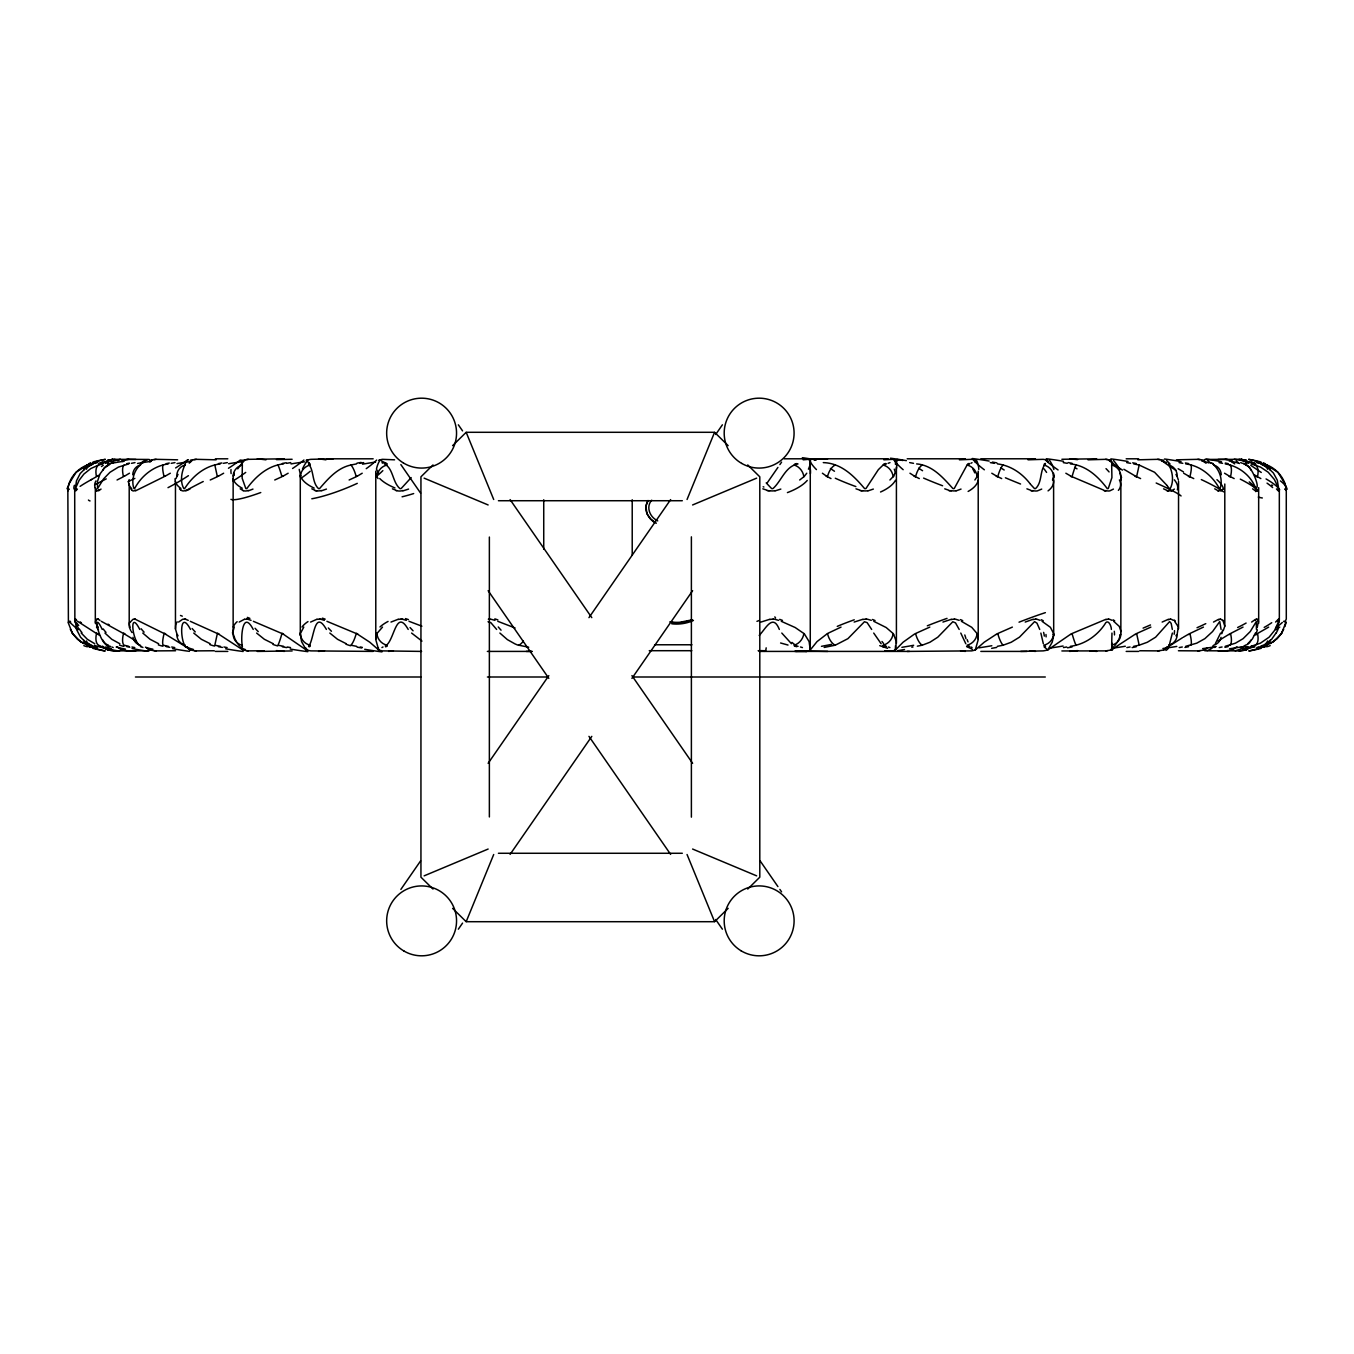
<?xml version="1.0" encoding="UTF-8"?>
<svg xmlns="http://www.w3.org/2000/svg" width="1354" height="1354" viewBox="0 0 1354 1354"><rect width="100%" height="100%" fill="white"/><g stroke="black" fill="none" stroke-linecap="round" stroke-linejoin="round"><path stroke-width="1.5" d="M95.322 623.28L95.339 487.643M129.205 626.191L129.205 484.004M176.799 633.52L175.461 628.933L175.461 481.347M300.402 473.223L300.334 476.033M421.602 651.409L382.403 650.885A124.636 65.127 90 0 1 378.714 649.971L375.786 639.663L375.786 471.124M691.386 817.156L691.386 536.844M1020.747 651.409L1043.172 650.885A124.636 80.952 90 0 0 1047.759 649.971L1052.21 642.202L1053.7 635.601L1053.598 473.223M1112.446 646.332L1111.668 645.198A12.474 11.966 17.5 0 0 1120.858 633.52L1120.858 476.693A12.457 11.966 -17.5 0 0 1111.668 465.031L1112.446 463.914M1223.356 630.456L1224.795 626.191L1224.795 484.004M1279.327 489.082L1279.344 620.352L1279.124 619.286M1053.717 635.364L1053.666 634.197M1257.223 627.528L1258.425 621.317M175.461 628.933L175.597 627.105A51.638 19.396 3.8 0 1 177.188 621.841M74.707 488.828L74.859 622.061M375.786 639.19L376.649 634.197M1177.32 633.283L1178.335 626.851L1174.595 621.317M253.232 629.424C242.688 609.266 240.64 637.125 242.231 645.367A12.474 11.966 -17.5 0 1 233.142 633.52L233.142 476.693A12.457 11.966 17.5 0 1 242.332 465.031L241.655 464.05M1133.721 463.914L1139.171 465.031L1136.615 476.693L1140.61 478.588M1121.044 478.588L1120.909 479.993M1224.795 626.191L1223.237 621.317M232.973 631.675L234.242 627.105M1172.378 633.063L1169.636 643.725M1221.071 629.424L1219.734 621.554L1212.575 631.539L1204.857 638.665L1196.75 643.167L1185.664 646.332M74.656 620.352L74.876 619.286A12.271 1.946 70.6 0 1 75.604 619.997M1279.344 489.809L1279.208 490.74M300.334 634.197L301.57 641.627L306.241 649.971A124.636 80.952 90 0 0 310.828 650.885L373.162 651.409M1053.666 476.033L1053.717 474.882M242.332 465.031L242.163 478.233L245.802 488.523A2.014 1.405 -77.1 0 0 246.902 488.472C255.788 476.371 267.99 465.522 283.545 463.914M1111.668 645.198L1111.972 633.063M185.38 463.914C181.876 470.955 179.54 480.958 183.805 488.523A2.014 1.168 -78.7 0 0 184.719 488.472C192.708 475.965 205.131 465.691 220.279 463.914M1111.786 644.115L1111.905 643.099M978.045 473.223L977.351 476.033M67.903 488.523L68.242 486.645M185.244 465.031L185.261 464.947A12.457 11.661 41.2 0 0 176.782 475.762M1279.293 621.317L1277.584 625.209M1286.046 622.028L1281.51 633.537L1273.505 641.644M67.971 488.134C69.748 476.32 79.395 466.639 90.887 463.914M1285.978 622.434L1285.437 624.854M95.406 622.061L96.811 619.286M1256.427 629.424L1256.309 621.554L1250.267 631.539L1243.107 638.665L1235.474 643.167L1225.184 646.332M1220.597 633.063L1215.317 643.725M233.277 476.033L234.107 473.223M1120.723 634.197L1119.03 638.953M68.326 486.323L68.936 484.072M67.717 491.147L68.563 489.082M1285.284 625.413L1284.929 626.547M1277.499 629.424L1278.65 621.571L1274.52 630.49L1269.121 637.175L1260.439 643.167L1251.181 646.332M646.603 503.671C643.945 510.949 648.735 518.937 654.913 522.678M67.852 490.673L68.394 620.826M69.054 483.733L76.061 472.292L87.435 465.031A12.457 7.718 70.2 0 0 83.711 470.126M1258.374 489.082L1257.409 490.74M176.003 478.588L176.799 476.693M1255.412 633.063L1252.365 638.953L1247.745 643.725M646.755 503.197L648.058 500.506L645.892 506.21L646.975 513.758L650.732 519.039L656.318 523.236M1284.861 622.061L1286.3 619.049L1286.283 491.147L1285.301 488.828M68.005 490.25L68.428 489.319M895.079 473.223L893.623 476.033M466.216 921.6L493.702 854.509M687.053 499.491L714.54 432.4M308.56 646.247C314.196 640.645 313.976 607.794 326.399 629.424M1045.525 463.914C1039.534 470.126 1042.495 482.109 1035.692 488.472A2.014 1.608 74.6 0 1 1034.439 488.523L1030.512 484.292M1052.515 479.993L1053.598 476.693A12.457 11.983 14.1 0 0 1043.883 465.031M907.18 651.409L971.597 650.885A124.636 65.127 90 0 0 975.286 649.971L978.214 639.663L978.214 471.124M1275.993 633.063L1271.643 639.291L1266.108 643.725M177.154 476.033L178.034 474.408M1118.675 639.663L1117.896 641.068M1176.728 634.434L1175.949 635.838M130.272 622.061L133.03 619.286A12.271 5.382 68.7 0 1 134.571 619.353M1117.185 642.202L1116.441 643.319M1281.832 633.063L1277.228 638.665L1269.967 643.725M806.747 473.223L804.564 476.033A37.726 23.729 48.8 0 1 803.904 476.71L799.689 479.993M1222.611 631.641L1221.951 632.572M400.869 889.409L420.603 860.89M488.134 763.317L548.827 675.629M588.956 617.644L670.636 499.609M715.707 434.465L722.393 424.817M458.346 929.182L462.56 923.106M510.103 854.391L591.8 736.356M631.929 678.371L692.622 590.683M767.295 482.769L777.924 467.401M779.87 464.591L781.58 462.137M1116.051 643.895L1114.816 645.57M651.731 500.218C645.841 506.531 649.565 516.517 656.588 520.19A30.448 30.448 0 0 0 657.722 520.901M1223.102 489.082L1221.223 490.808A12.745 5.602 67.2 0 1 1218.532 490.334M1113.936 646.687L1111.109 649.971A124.636 94.78 90 0 1 1105.744 650.885L1061.874 650.952M974.88 479.993L977.063 476.693A12.457 11.712 39.1 0 0 967.078 465.031L954.265 488.472A2.014 1.777 70.4 0 1 952.877 488.523C943.044 477.674 932.449 465.201 916.641 463.914M132.726 474.814A12.457 11.052 54.7 0 1 140.274 465.031L141.29 463.914M140.274 465.031C134.097 470.176 130.983 480.585 133.961 488.523A2.014 0.897 -79.7 0 0 134.672 488.472C141.476 475.728 153.73 465.878 168.251 463.914M303.787 627.105L300.402 633.52A12.474 11.983 14.1 0 0 310.117 645.198M759.205 635.432C765.755 628.781 772.779 613.023 779.329 629.424M75.807 490.808L77.415 489.082M411.176 477.607L401.224 488.472A2.014 1.777 -70.5 0 1 399.836 488.523C392.322 482.058 393.489 468.653 384.451 463.914M1212.778 646.247L1213.726 645.198A12.474 11.052 54.7 0 0 1221.037 637.345M975.286 649.971L984.223 642.202L996.426 634.197M1167.182 646.687L1163.763 649.971A124.636 106.272 90 0 1 1157.738 650.885L1139.746 650.749M433.009 464.947L420.942 476.811L420.942 877.189L433.009 889.053M452.608 445.652L466.182 432.298L714.573 432.298L728.147 445.652M728.147 908.348L714.573 921.702L466.182 921.702L452.608 908.348M747.746 889.053L759.797 877.189L759.797 476.811L747.746 464.947M178.61 622.061L182.638 619.286A12.271 6.922 66.7 0 1 184.618 619.303M385.298 645.943C394.454 641.661 395.74 607.387 408.197 629.424M1278.328 619.286L1275.62 622.061M1047.759 649.971L1070.692 634.197M889.916 479.993L893.132 476.693A12.457 11.137 53.6 0 0 883.113 465.031L878.34 469.669L866.018 488.472A2.014 1.896 62.3 0 1 864.529 488.523C853.866 475.846 841.122 463.102 823.283 462.611M1207.057 647.787L1204.434 649.971A124.636 115.158 90 0 1 1197.901 650.885L1178.42 650.749M1174.392 489.082L1171.701 490.808M382.505 627.105L376.937 633.52A12.474 11.712 39.1 0 0 386.939 645.198M1111.109 649.971L1135.244 634.197M1235 647.787L1232.106 649.971A124.636 121.2 90 0 1 1225.252 650.885L1204.738 650.749M1279.767 627.105L1275.891 629.847M101.042 489.082L98.605 490.808M1163.763 649.971L1168.4 646.687M1251.519 646.129L1246.12 649.971A124.636 124.263 90 0 1 1239.079 650.885L1218.058 650.749M142.001 463.322L143.118 462.611M239.201 622.061L244.414 619.286M1204.434 649.971L1207.599 647.787M104.647 462.459L107.88 460.242A124.636 124.263 90 0 1 114.921 459.328L135.942 459.463M1251.638 622.061L1255.632 619.286M1251.739 646.129L1246.12 649.971A124.636 124.263 -90 0 1 1239.079 650.885M1169.213 646.129L1182.397 637.768M1232.106 649.971L1236.981 646.687M803.176 459.818L808.626 459.328A124.636 29.094 90 0 1 810.267 460.258L810.267 649.971A124.636 29.094 -90 0 1 808.626 650.885L794.798 651.359L806.95 651.376L796 651.409M1273.132 641.898L1263.062 646.332M362.212 473.223L357.558 476.033M99.553 474.882L97.674 476.033M1254.413 635.364L1256.309 634.197M128.748 463.914L118.373 467.113L109.979 472.292L103.581 478.876L97.59 488.625L97.437 481.533L99.925 474.069L104.376 468.078L110.402 463.914M1113.428 489.082L1109.789 490.876A12.745 8.598 61.9 0 1 1105.896 490.537M129.459 473.223L124.754 476.033M1217.906 641.068L1229.229 634.197M288.148 473.223L283.291 476.033M1268.681 627.105L1257.494 633.52A12.474 6.195 72.1 0 1 1255.361 645.198M170.316 473.223L165.442 476.033M1183.193 637.294L1188.541 634.197M223.647 473.223L218.722 476.033M310.591 622.061L316.853 619.286M90.633 479.993L96.506 476.693A12.457 6.178 72.1 0 1 98.639 465.031L102.752 463.914M972.037 462.696L970.953 463.254M381.913 647.567L382.996 646.992M1213.506 622.061L1218.685 619.286M1243.564 646.332L1245.477 645.198A12.474 10.189 62.4 0 0 1251.079 640.103M1243.023 627.105L1230.498 633.52A12.474 4.502 73.4 0 1 1229.94 645.198M1041.717 489.082L1037.384 490.876A12.745 9.783 57.1 0 1 1032.967 490.588M967.078 465.031L969.549 463.914M117.053 479.993L123.502 476.693A12.457 4.502 73.4 0 1 124.06 465.031M798.014 463.914C785.303 466.199 781.647 480.788 773.1 488.472A2.014 1.963 43.8 0 1 771.577 488.523L766.212 482.904M189.915 489.082L185.82 490.876M391.001 622.061L398.161 619.286M1162.155 622.061L1168.384 619.286M1203.435 627.105L1189.878 633.52A12.474 2.708 74.2 0 1 1190.877 645.198M111.587 463.322L113.296 462.611M93.46 463.914L86.199 467.587L80.208 473.528L76.467 480.856L75.367 488.642L79.192 480.179L83.88 474.086L90.769 468.569L98.639 465.031M210.242 479.993L217.385 476.693L214.829 465.031M961.035 489.082L956.11 490.876M1260.506 646.332L1263.231 645.198A12.474 9.072 67.1 0 0 1267.632 640.933M135.485 490.876L164.122 476.693A12.457 2.708 74.2 0 1 163.123 465.031M1242.193 646.992L1240.789 647.567M274.744 479.993L281.954 476.693A12.457 1.049 74.5 0 0 277.908 465.031M349.129 479.993L356.254 476.693A12.457 2.911 74.1 0 0 350.821 465.031C337.383 467.925 328.227 478.656 319.662 488.472A2.014 1.608 -74.7 0 1 318.393 488.523C311.691 482.075 314.213 470.329 308.475 463.914M1150.9 627.105L1136.615 633.52L1139.188 645.198L1133.636 646.332M252.961 489.082L248.239 490.876M692.605 504.957L756.632 478.148M424.124 875.852L488.134 849.043M841.02 627.105L827.48 633.52A12.474 6.364 71.9 0 0 835.266 645.198L847.909 638.665L864.461 621.74L867.152 622.654L871.654 629.424M883.857 459.818L892.76 459.328A124.636 47.695 -90 0 1 895.468 460.258L895.468 464.473M929.809 627.105L915.558 633.52A12.474 4.688 73.3 0 0 922.243 645.198L929.927 642.253L937.814 637.175L952.81 621.74L955.518 622.891L959.174 629.424M488.032 621.74L490.825 622.654L496.63 629.424M1012.369 627.105L997.746 633.52A12.474 2.911 74.1 0 0 1003.179 645.198L1011.218 642.253L1019.46 637.175L1034.591 621.638L1036.961 623.145L1039.737 629.424M873.347 489.082L867.965 490.876M1025.181 622.061L1033.051 619.286M326.449 489.082L321.22 490.876M883.113 465.031L886.362 463.914M889.984 462.611L888.072 463.322M780.835 489.082L775.114 490.876M942.926 622.061L951.337 619.286M408.57 489.082L402.967 490.876M760.965 622.061L769.8 619.286M854.137 622.061L862.853 619.286M692.469 619.76L679.894 622.281A53.805 53.551 0.1 0 1 674.106 622.281L669.824 621.858M95.102 463.322L97.353 462.611M1258.611 646.992L1256.766 647.567M959.427 459.818L971.597 459.328A124.636 65.127 -90 0 1 975.286 460.258M691.352 620.504L682.687 622.468A46.95 46.95 0 0 1 671.313 622.468M1139.188 645.198L1147.329 642.253L1155.639 637.175L1169.636 621.571L1171.176 623.415L1172.327 629.424M1070.354 646.332C1084.334 644.555 1096.74 636.092 1104.61 624.549C1107.707 617.847 1111.329 625.531 1111.38 629.424M1105.998 619.286L1072.046 633.52A12.474 1.049 74.5 0 0 1076.091 645.198M92.935 463.322L95.677 462.611M1260.692 646.992L1258.458 647.567M1028.041 459.818L1043.172 459.328A124.636 80.952 -90 0 1 1047.759 460.258M105.155 463.322L108.32 462.611M393.422 650.749L388.615 651.426M1248.422 646.992L1245.832 647.567M835.266 645.198L824.197 647.432M922.243 645.198L917.352 646.18M350.821 465.031L356.508 463.914M1003.179 645.198L997.39 646.332M131.456 463.322L134.977 462.611M1088.024 459.818L1105.744 459.328A124.636 94.78 90 0 1 1107.538 459.598M1222.07 646.992L1219.209 647.567M171.196 463.322L174.954 462.611M1182.296 646.992L1179.232 647.567M324.52 650.749L318.562 651.426M1137.885 459.818L1157.738 459.328A124.636 106.272 90 0 1 1159.769 459.598M911.801 647.212L912.985 646.992M223.376 463.322L227.32 462.611M1130.082 646.992L1126.883 647.567M286.743 463.322L290.738 462.611M359.707 463.322L363.684 462.611M1066.715 646.992L1063.465 647.567M1176.389 459.818L1197.901 459.328A124.636 115.158 90 0 1 1200.101 459.598M264.301 650.749L248.256 650.885A124.636 94.78 -90 0 1 246.462 650.631M214.254 650.749L196.262 650.885A124.636 106.272 -90 0 1 194.231 650.631M276.47 459.615L292.125 459.277M1077.53 650.597L1069.609 651.409M175.58 650.749L156.099 650.885A124.636 115.158 -90 0 1 153.899 650.631M1204.738 459.463L1225.252 459.328A124.636 121.2 90 0 1 1227.553 459.598M149.262 650.749L128.748 650.885A124.636 121.2 -90 0 1 126.447 650.631M1218.058 459.463L1239.079 459.328A124.636 124.263 -90 0 1 1246.12 460.258L1246.932 460.8M135.942 650.749L114.921 650.885A124.636 124.263 -90 0 1 107.88 649.971L98.639 645.198A12.474 6.195 -72.1 0 1 96.506 633.52L77.584 621.317M246.462 459.598A124.636 94.78 90 0 1 248.256 459.328L284.391 458.803M1061.874 459.277L1096.689 458.786M292.125 650.952L257.311 651.426M194.231 459.598A124.636 106.272 90 0 1 196.262 459.328L216.115 459.818M153.899 459.598A124.636 115.158 90 0 1 156.099 459.328L177.611 459.818M126.447 459.598A124.636 121.2 90 0 1 128.748 459.328L149.262 459.463M805.85 458.786L827.717 458.803M215.337 458.803L227.81 458.803M326.923 458.803L373.162 458.803M784.118 458.803L888.207 458.786M907.18 458.803L965.385 458.786M980.838 458.803L1035.438 458.786M1126.189 458.803L1138.663 458.803M498.424 500.726L682.314 500.726M654.591 644.775L691.945 644.775M649.243 650.699L691.809 650.699M758.155 650.699L765.484 650.699A5.958 0.931 90 0 0 766.178 647.838M215.337 651.409L227.81 651.409M487.355 651.409L531.58 651.409M759.222 651.409L909.448 651.409M980.838 651.409L1027.077 651.409M1126.189 651.409L1138.663 651.409M526.283 651.409L532.257 651.426M827.717 651.409L804.225 651.02M135.434 677L420.84 677M487.406 677L547.405 677M633.35 677L1045.305 677M498.424 853.274L682.314 853.274M306.241 460.258A124.636 80.952 -90 0 1 310.828 459.328L333.253 458.803M806.392 651.426L804.75 651.223M257.311 458.786L265.976 459.818M1096.689 651.426L1089.699 650.749M318.562 458.786L325.959 459.818M1035.438 651.426L1029.48 650.749M965.385 651.426L960.578 650.749M1069.609 458.803L1077.53 459.615M284.391 651.409L276.47 650.597M1063.262 462.611L1067.257 463.322M290.535 647.567L287.285 646.992M1126.68 462.611L1130.624 463.322M990.316 462.611L994.293 463.322M227.117 647.567L223.918 646.992M362.28 647.347L360.249 646.992M1179.046 462.611L1182.804 463.322M909.668 462.611L913.51 463.322M997.492 463.914C1010.727 465.505 1022.388 473.494 1030.292 484.004M356.61 646.332L350.821 645.198A12.474 2.911 -74.1 0 0 356.254 633.52L326.906 621.317M174.768 647.567L171.704 646.992M1070.455 463.914C1086.196 465.387 1098.162 476.523 1107.183 488.523A2.014 1.405 77.1 0 0 1108.283 488.472L1111.922 477.607L1111.668 465.031M283.646 646.332L277.908 645.198A12.474 1.049 -74.5 0 0 281.954 633.52L253.367 621.317M220.363 646.332L214.829 645.198L217.385 633.52L190.271 621.317M1219.023 462.611L1222.544 463.322M528.703 647.212L518.734 645.198A12.474 6.364 -71.9 0 0 523.372 640.933M134.791 647.567L131.93 646.992M168.336 646.332L163.123 645.198A12.474 2.708 -74.2 0 1 164.122 633.52L135.332 619.286M1185.749 463.914C1200.423 465.759 1212.49 475.846 1219.379 488.523A2.014 0.914 79.7 0 0 1220.089 488.472C1223.102 479.891 1219.632 469.652 1212.71 463.914M1245.68 462.611L1248.845 463.322M769.698 490.927L768.293 490.588M108.168 647.567L105.578 646.992M862.752 490.927L861.381 490.588M1225.252 463.914C1238.233 466.047 1249.945 474.712 1255.158 486.881C1261.606 492.094 1251.756 463.237 1243.598 463.914M128.816 646.332L124.06 645.198A12.474 4.502 -73.4 0 1 123.502 633.52L101.279 621.317M402.68 619.286L406.335 620.352M951.236 490.927L949.916 490.588M320.966 619.286L324.351 620.352M1258.323 462.611L1261.065 463.322M95.542 647.567L93.308 646.992M1251.248 463.914L1260.574 467.113L1268.258 472.275L1274.402 479.536L1278.684 488.608L1277.296 480.179L1273.403 473.02L1267.784 467.57L1260.54 463.914M1032.967 490.927L1031.748 490.588M798.081 646.332L794.07 645.198A12.474 10.307 -61.8 0 0 803.887 633.52L795.187 627.528L781.292 621.317M1139.171 465.031L1154.59 472.275L1166.691 485.104M248.002 619.286L251.049 620.352M316.768 490.927L315.685 490.588M1105.93 490.927L1104.847 490.588M800.468 646.992L802.448 647.567M1256.647 462.611L1258.898 463.322M767.227 490.283L762.827 488.828M97.234 647.567L95.389 646.992M1263.113 463.914C1274.825 466.25 1284.76 477.539 1286.097 488.472M90.938 646.332L80.868 641.898M394.573 459.818L382.403 459.328A124.636 65.127 -90 0 0 378.714 460.258M860.349 490.283L855.982 488.828M396.857 490.588L398.076 490.927A12.745 10.561 -51.6 0 0 402.933 490.52M948.934 490.283L944.737 488.828M884.687 650.749L892.76 650.885A124.636 47.695 90 0 0 895.468 649.971L903.101 642.202L914.305 634.197A38.217 32.462 10.7 0 1 915.693 633.706M185.616 619.286L188.24 620.352M494.989 620.352L491.147 619.286A14.454 13.201 47.3 0 0 489.522 618.913M886.413 646.332L883.113 645.198A12.474 11.137 -53.6 0 0 893.132 633.52L886.176 627.528L873.77 621.317M1168.316 490.927L1167.402 490.588M778.618 620.352L774.81 619.286A14.454 13.726 -28 0 0 773.168 618.93M1030.834 490.283L1026.907 488.828M497.798 621.317L515.062 627.968M395.977 490.283L392.423 488.828M871.282 620.352L867.677 619.286A14.454 13.235 -46.7 0 0 866.103 618.947M888.342 646.992L889.9 647.567M409.043 621.317L421.873 626.191M273.254 643.725L264.368 639.291L256.617 633.063M1104.035 490.283L1072.046 476.693A12.457 1.049 -74.5 0 1 1076.091 465.031M210.192 643.725L201.357 639.291L193.74 633.063M93.494 646.332L85.674 642.253L80.546 637.175L76.501 629.424L75.384 621.554L78.837 629.424M1240.704 462.611L1242.413 463.322M346.252 643.725L337.535 639.291L329.834 633.063M113.211 647.567L111.807 646.992M158.638 643.725L150.074 639.291L142.779 633.063M959.157 620.352L955.839 619.286A14.454 12.406 -57.5 0 0 954.401 618.947M314.907 490.283L311.809 488.828M243.432 490.588L244.346 490.927A12.745 8.31 -62.7 0 0 248.256 490.402M119.846 643.725L111.756 639.291L104.952 633.063M424.124 478.148L488.134 504.957M692.605 849.043L756.632 875.852M969.582 646.332L967.061 645.198A12.474 11.712 -39.1 0 0 977.063 633.52L971.732 627.308L961.408 621.317M1166.708 490.283L1163.577 488.828M90.972 645.283L90.769 645.198A12.474 9.072 -67.1 0 1 86.368 640.933M1040.075 620.352L1037.147 619.286A14.454 11.272 -63.8 0 0 1035.844 618.964M94.763 643.725L87.35 639.291L81.223 633.063M1001.689 478.588L997.746 476.693A12.457 2.911 -74.1 0 1 1003.179 465.031M1193.754 478.588L1189.878 476.693A12.457 2.708 -74.2 0 0 1190.877 465.031M919.315 478.588L915.558 476.693A12.457 4.688 -73.3 0 1 922.243 465.031M242.755 490.283L240.183 488.828M383.047 463.254L381.963 462.696M971.004 646.992L972.087 647.567M1234.154 478.588L1230.498 476.693A12.457 4.502 -73.4 0 0 1229.94 465.031M84.033 643.725L77.466 639.291L72.168 633.063M830.984 478.588L827.48 476.693A12.457 6.364 -71.9 0 1 835.266 465.031M1135.278 476.033L1123.888 469.279M218.756 634.197L242.891 649.971A124.636 94.78 90 0 0 248.273 650.885M1070.709 476.033L1065.852 473.223M283.325 634.197L306.241 649.971M1188.558 476.033L1183.684 473.223M1042.055 621.317L1050.399 627.308L1053.598 633.52A12.474 11.983 -14.1 0 1 1043.883 645.198L1045.559 646.332M165.476 634.197L184.804 646.129M1217.314 490.283L1214.707 488.828M1112.074 620.352L1109.586 619.286A14.454 9.85 -67.8 0 0 1108.452 618.964M996.442 476.033L991.788 473.223M110.436 646.332C99.451 648.024 91.107 605.966 102.21 629.424M357.574 634.197L369.777 642.202L378.714 649.971M1229.246 476.033L1224.541 473.223M124.788 634.197L136.094 641.068M98.368 619.286L99.959 620.352M1260.845 478.588L1257.494 476.693A12.457 6.195 -72.1 0 0 1255.361 465.031M1210.882 462.611L1211.999 463.322M142.932 647.5L142.136 646.992M914.322 476.033L909.956 473.223M421.957 641.102L411.599 633.063M1256.326 476.033L1254.447 474.882M97.691 634.197L99.604 635.364M181.301 490.283L179.456 488.946M826.346 476.033L822.403 473.223M1113.699 621.317L1119.301 626.411L1121.044 631.641M117.019 646.687L121.894 649.971A124.636 121.2 90 0 0 128.748 650.885M77.973 629.762L68.665 621.317M146.401 647.787L149.566 649.971A124.636 115.158 90 0 0 156.099 650.885M1173.343 620.352L1171.362 619.286A14.454 8.209 -70.4 0 0 1170.448 618.981M791.464 643.725L781.8 633.063M185.6 646.687L190.237 649.971A124.636 106.272 90 0 0 196.262 650.885M80.495 641.644L72.49 633.537L67.954 622.028M1252.602 488.828L1254.633 490.283M102.481 646.129L107.88 649.971A124.636 124.263 90 0 0 114.921 650.885M121.894 649.971L119 647.787M1257.189 619.286L1258.035 620.352A47.508 16.485 -22.5 0 1 1258.188 621.401M149.566 649.971L146.943 647.787M141.307 646.332C132.15 643.844 128.647 607.523 139.75 629.424M96.693 490.842L96.523 490.673A32.428 10.764 -48.2 0 1 96.32 490.182L95.592 488.946M131.93 490.182L130.796 488.946M881.132 643.725L873.719 633.063M761.71 650.563L764.198 651.342A113.296 17.72 90 0 0 765.484 650.699M190.237 649.971L186.818 646.687M75.672 619.286L76.67 620.352M1278.227 490.842L1276.45 488.946M1222.408 620.352L1220.986 619.286A14.454 6.347 -72.1 0 0 1220.276 619.015M499.897 633.063L507.378 639.613L514.672 643.725A46.679 41.297 -73.3 0 0 518.684 645.384M242.891 649.971L240.064 646.687M1213.641 464.947L1213.726 465.031A12.457 11.052 -54.7 0 1 1221.274 474.814M97.759 628.933L98.52 629.847M190.491 629.424C179.523 608.538 179.98 639.985 185.38 646.332M239.184 645.57L237.949 643.895M131.423 631.675L132.066 632.589M965.791 643.725L960.781 633.063M458.346 424.817L462.56 430.894M510.103 499.609L591.8 617.644M631.929 675.629L692.622 763.317M760.136 860.89L777.924 886.599M779.87 889.409L781.58 891.863M400.869 464.591L420.603 493.11M488.134 590.683L548.827 678.371M588.956 736.356L670.636 854.391M715.707 919.535L722.393 929.182M1166.86 485.358L1169.348 488.523A2.014 1.168 78.7 0 0 1170.262 488.472C1174.138 481.212 1172.581 471.31 1168.705 464.676M237.559 643.319L236.815 642.202M893.623 634.197L896.297 641.627L895.468 649.971L895.468 645.756M378.02 478.588L376.937 476.693A12.457 11.712 -39.1 0 1 386.939 465.031M96.506 627.105L97.082 628.019M236.121 641.068L235.325 639.663M1175.966 474.408L1176.846 476.033M178.051 635.838L177.272 634.434M130.83 630.761L129.307 627.105M1285.572 489.319L1285.995 490.25M234.97 638.953L233.277 634.197M1177.201 476.693L1178.369 479.993M687.053 854.509L714.54 921.6M466.216 432.4L493.702 499.491M1119.893 473.223L1120.723 476.033M376.649 476.033L375.955 473.223M977.351 634.197L978.214 639.19M1284.946 483.733L1277.939 472.292L1266.565 465.031A12.457 7.718 -70.2 0 1 1270.289 470.126M300.859 478.588L300.402 476.693A12.457 11.983 -14.1 0 1 310.117 465.031M1285.064 484.072L1286.063 488.286M1043.325 643.725L1040.854 633.063M1168.739 464.947L1168.756 465.031A12.457 11.661 -41.2 0 1 1177.218 475.762M1168.688 464.439L1168.654 464.05A54.228 9.918 -3 0 0 1168.62 463.322M1258.661 487.643L1258.678 623.28M1246.12 464.473L1246.12 460.242A124.636 124.263 90 0 0 1239.079 459.328M1178.539 481.347L1178.539 628.865M896.416 466.978L896.416 643.319M632.216 499.778L632.216 555.106M543.733 499.778L543.733 549.182M489.369 537.047L489.369 816.953M300.283 474.882L300.3 635.364M107.88 464.473L107.88 460.242A124.636 124.263 -90 0 1 114.921 459.328M693.417 620.454A40.146 38.978 -12.6 0 1 671.77 623.805M501.065 630.169A42.854 17.399 53.3 0 1 498.272 626.97M488.337 619.218A12.271 11.069 40.7 0 1 489.539 619.235M494.836 618.863A47.508 17.027 21.8 0 1 497.883 619.895M378.511 650.005A68.462 7.633 -10.8 0 1 378.545 648.16M381.997 651.883A68.462 10.917 11.4 0 1 364.717 649.294M376.446 633.96A38.217 16.062 55.2 0 1 376.767 633.317M385.551 646.823A54.786 7.464 -7.9 0 1 387.227 646.18M413.088 630.812A42.854 22.087 50.4 0 1 410.076 627.545M387.092 464.05A54.245 7.43 7.7 0 1 385.619 463.474M386.685 463.457A67.937 6.939 13.2 0 1 381.219 460.749M379.915 460.157A63.74 31.244 -20.1 0 0 376.48 469.144A61.725 31.582 4.7 0 0 378.595 472.935M376.683 460.072A63.74 28.722 -22.3 0 1 366.24 468.653M362.533 464.168A67.937 7.972 -10.7 0 1 375.549 462.069M380 626.97A51.638 18.736 -7.1 0 1 388.056 621.435M398.211 619.421A12.271 10.392 52 0 1 401.156 619.235M401.139 618.913A14.454 12.355 57.8 0 1 402.68 619.133M405.455 618.592A47.508 14.251 24.7 0 1 408.434 619.607M413.664 493.567A51.638 13.54 -20.4 0 1 402.087 496.8M396.705 490.808A32.428 23.746 -22.7 0 1 395.808 490.503M394.945 487.948A51.537 19.058 7.4 0 1 379.729 478.521M377.14 476.456A37.726 15.486 -57.5 0 1 376.886 475.762M307.527 649.717A68.462 9.546 -9.7 0 1 305.75 647.771M307.866 651.663A68.462 12.863 9.8 0 1 290.196 649.023M299.962 633.74A38.217 11.407 57.1 0 1 300.08 633.097M350.652 645.756A46.679 45.714 -48.5 0 1 346.049 644.216M361.823 647.991A54.702 3.013 10.5 0 1 357.084 647.127M309.101 646.89A54.786 8.547 -6.6 0 1 310.286 646.23M331.459 631.269A42.854 26.251 46.3 0 1 328.328 627.951M382.86 470.633A61.725 29.009 -21 0 1 375.887 476.794M357.422 475.829A37.726 32.394 -3.5 0 1 356.119 476.49M310.201 463.999A54.245 8.462 6.4 0 1 309.152 463.406M309.389 463.017A67.937 9.258 12.1 0 1 306.512 460.309M302.467 469.009A63.74 27.875 -24.4 0 1 307.849 460.123M303.922 460.022A63.74 24.981 -26.2 0 1 292.566 468.484M291.025 463.914A67.937 9.833 -9.5 0 1 304.701 461.816M356.965 463.17A54.228 2.81 -10.6 0 1 361.112 462.408M302.01 627.02A51.638 19.447 -3.5 0 1 307.984 621.588M316.904 619.387A12.271 9.461 59.1 0 1 319.578 619.252M319.544 618.913A14.454 11.221 64 0 1 320.949 619.116M322.421 618.169A47.508 11.103 27 0 1 325.214 619.167M356.39 633.3A38.115 33.105 2.3 0 1 357.727 633.977M357.27 483.361A51.638 10.663 -22.4 0 1 311.809 498.78M321.22 490.47A12.745 9.546 -58.3 0 1 316.819 490.808M315.533 490.774A32.428 22.121 -30.8 0 1 314.754 490.47M314.196 488.1A51.537 19.785 3.7 0 1 301.739 478.554M300.774 476.219A37.726 10.764 -59.2 0 1 300.74 475.508M300.3 473.24A61.725 31.87 -0.7 0 1 299.234 469.381M245.192 649.497A68.462 11.204 -8.3 0 1 241.486 647.517M243.178 651.494A68.462 14.505 8 0 1 225.644 648.803M232.566 633.198A38.217 6.482 58.3 0 1 232.482 632.589M277.705 645.926A46.679 46.256 1.5 0 1 272.983 644.436M286.676 647.601A54.702 4.536 9.9 0 1 282.377 646.806M241.841 646.958A54.786 9.41 -5.1 0 1 242.484 646.281M258.242 631.624A42.854 29.754 40.6 0 1 255.06 628.256M310.235 471.243A61.725 25.608 -25.1 0 1 301.011 478.267M283.155 475.796A37.726 31.802 -17.9 0 1 281.818 476.456M242.451 463.948A54.245 9.292 4.9 0 1 241.858 463.356M241.943 462.746A67.937 11.357 10.8 0 1 241.807 460.022M237.762 468.856A63.74 23.83 -28 0 1 244.922 460.072M240.403 459.954A63.74 20.632 -29.2 0 1 228.471 468.264M228.64 463.728A67.937 11.458 -8.1 0 1 242.62 461.629M242.891 460.258A124.636 94.78 -90 0 1 248.273 459.328M282.326 463.474A54.228 4.333 -10 0 1 286.066 462.78M233.294 627.071A51.638 19.667 0.1 0 1 237.119 621.706M244.448 619.353A12.271 8.293 63.6 0 1 246.8 619.269M246.75 618.896A14.454 9.8 67.9 0 1 247.985 619.1M247.342 617.39A47.508 7.701 28.6 0 1 249.864 618.355M282.089 633.266A38.115 32.581 17.5 0 1 283.46 633.943M260.763 492.534A51.638 7.515 -23.9 0 1 230.925 499.372M243.28 490.74A32.428 19.955 -37.1 0 1 242.637 490.419M242.281 488.252A51.537 20.022 0 0 1 232.99 478.588M233.937 475.542A37.726 5.771 -60.3 0 1 234.124 474.831M231.128 473.578A61.725 31.379 -6.1 0 1 231.009 469.533M193.199 649.328A68.462 12.609 -6.8 0 1 187.546 647.314M189.425 651.342A68.462 15.774 6 0 1 172.517 648.634M214.626 646.078A46.679 45.664 49.8 0 1 209.887 644.639M222.394 647.415A54.702 5.941 9 0 1 218.417 646.67M185.38 647.009A54.786 10.053 -3.5 0 1 185.464 646.315M185.244 645.198A12.474 11.661 -41.2 0 1 176.782 634.451M195.264 631.912A42.854 32.53 32.9 0 1 192.133 628.51M245.717 472.411A61.725 21.579 -28.4 0 1 233.006 480.941M218.586 475.745A37.726 30.431 -30 0 1 217.266 476.405M185.447 463.914A54.245 9.901 3.3 0 1 185.38 463.322M185.65 462.543A67.937 13.168 9.1 0 1 188.274 459.835M189.255 463.153A63.74 19.193 -30.8 0 1 192.657 460.005M187.698 459.835A63.74 15.774 -31.5 0 1 175.631 467.942M177.019 463.593A67.937 12.795 -6.5 0 1 190.965 461.494M190.237 460.258A124.636 106.272 -90 0 1 196.262 459.328M218.417 463.61A54.228 5.738 -9.1 0 1 221.87 462.95M184.533 618.896A14.454 8.124 70.5 0 1 185.583 619.066M180.488 615.461A47.508 4.096 29.6 0 1 182.299 616.172M217.503 633.215A38.115 31.26 30.1 0 1 218.891 633.909M186.497 490.334A51.638 4.18 -24.8 0 1 203.235 481.516M185.87 490.3A12.745 6.872 -65.6 0 1 182.604 490.876L181.825 490.588A32.428 17.28 -42 0 1 181.216 490.368M180.945 488.405A51.537 19.768 -3.8 0 1 175.123 478.622M152.917 649.192A68.462 13.692 -5 0 1 145.42 647.161M147.891 651.223A68.462 16.654 3.8 0 1 132.049 648.481M162.937 646.23A46.679 43.937 66.6 0 1 158.316 644.859M169.741 647.314A54.702 7.21 8 0 1 166.102 646.586M141.121 647.06A54.786 10.443 -1.8 0 1 140.613 646.366M140.274 645.198A12.474 11.052 -54.7 0 1 132.963 637.345M144.116 632.166A42.854 34.493 22.9 0 1 141.104 628.73M188.426 475.677A61.725 17.01 -31 0 1 167.998 487.66M165.323 475.711A37.726 28.316 -39.2 0 1 164.02 476.371M140.63 463.88A54.245 10.257 1.6 0 1 141.07 463.271M141.764 462.391A67.937 14.657 7.3 0 1 147.078 459.683M149.905 461.917A63.74 14.082 -32.9 0 1 152.393 459.886M147.18 459.632A63.74 10.527 -33.2 0 1 144.438 461.511M137.533 463.474A67.937 13.828 -4.7 0 1 151.106 461.375M149.566 460.258A124.636 115.158 -90 0 1 156.099 459.328M166.136 463.677A54.228 7.007 -8.1 0 1 169.284 463.034M130.153 627.156A51.638 18.668 7.4 0 1 129.645 621.96M134.469 618.88A14.454 6.262 72.1 0 1 135.282 619.032M164.223 633.164A38.115 29.162 39.8 0 1 165.594 633.858M135.603 490.131A12.745 5.247 -67.5 0 1 132.98 490.91L132.438 490.588A32.428 14.2 -45.6 0 1 132.032 490.3M131.727 488.574A51.537 19.041 -7.5 0 1 129.189 479.621M125.363 649.074A68.462 14.437 -3.1 0 1 116.173 647.026M119.541 651.105A68.462 17.145 1.5 0 1 105.189 648.363M123.908 646.4A46.679 41.145 73.5 0 1 119.524 645.096M129.798 647.246A54.702 8.293 6.7 0 1 126.548 646.518M110.148 647.11A54.786 10.578 0 0 1 109.031 646.4M108.523 645.198A12.474 10.189 -62.4 0 1 102.921 640.103M106.018 632.403A42.854 35.627 10.6 0 1 103.226 628.95M90.041 500.946A61.725 12.017 -32.8 0 1 88.45 500.032M124.686 475.643A37.726 25.506 -46 0 1 123.434 476.32M102.921 470.126A12.457 10.189 62.4 0 1 108.523 465.031M109.065 463.847A54.245 10.358 -0.2 0 1 110.029 463.237M111.265 462.256A67.937 15.791 5.2 0 1 119.152 459.548M122.706 461.545A63.74 8.632 -34.3 0 1 125.245 459.649M120.184 459.124A63.74 5.027 -34.1 0 1 117.815 460.732M111.163 463.373A67.937 14.505 -2.8 0 1 124.043 461.274M121.894 460.258A124.636 121.2 -90 0 1 128.748 459.328M126.599 463.728A54.228 8.107 -6.8 0 1 129.409 463.102M98.283 627.207A51.638 17.467 10.7 0 1 95.711 622.112M96.777 619.218A12.271 3.707 69.9 0 1 97.894 619.489M97.742 618.88A14.454 4.248 73.2 0 1 98.3 618.964M109.42 625.074A47.508 3.317 29.7 0 1 108.015 624.143M123.569 633.113A38.115 26.335 46.8 0 1 124.873 633.79M127.987 481.719A51.638 2.708 -25.1 0 1 134.858 478.402M98.724 489.759A12.745 3.503 -68.8 0 1 96.777 490.927M95.812 488.777A51.537 17.839 -10.9 0 1 95.965 480.89M111.248 648.972A68.462 14.826 -1.1 0 1 100.568 646.907M105.07 650.986A68.462 17.196 -0.9 0 1 92.58 648.227M98.52 646.569A46.679 37.32 77.1 0 1 94.492 645.35M103.463 647.195A54.702 9.173 5.2 0 1 100.67 646.484M93.189 647.144A54.786 10.443 1.8 0 1 91.497 646.433M81.951 632.623A42.854 35.864 -3 0 1 79.446 629.153M97.64 475.576A37.726 22.07 -50.9 0 1 96.489 476.253M86.368 469.279A12.457 9.072 67.1 0 1 90.769 465.031M91.547 463.813A54.245 10.206 -1.9 0 1 93.02 463.186M94.882 462.137A67.937 16.536 3 0 1 105.121 459.446M110.469 460.292A63.74 2.962 -34.9 0 1 112.517 458.837M98.605 463.271A67.937 14.843 -0.8 0 1 110.469 461.189M100.721 463.779A54.228 9.004 -5.4 0 1 103.141 463.153M78.718 625.43A51.638 15.842 13.7 0 1 76.213 622.265M75.316 618.947A14.454 2.133 73.8 0 1 75.553 618.88M81.409 622.908A47.508 6.956 28.8 0 1 80.241 621.892M96.506 633.046A38.115 22.883 51.8 0 1 97.725 633.723M95.288 484.614A51.638 6.093 -24.4 0 1 106.255 478.893M76.349 488.456A12.745 1.676 -69.4 0 1 75.012 490.47M75.012 490.3A32.428 7.058 -49.9 0 1 75.012 489.945M74.03 488.997A51.537 16.18 -13.9 0 1 74.419 485.274M110.943 648.871A68.462 14.86 0.9 0 1 98.994 646.789M104.85 650.868A68.462 16.823 -3.2 0 1 94.526 648.109M87.401 646.772A46.679 32.598 79.2 0 1 83.83 645.672M87.435 645.198A12.474 7.718 -70.1 0 1 83.711 640.103M91.344 647.144A54.702 9.833 3.6 0 1 89.042 646.45M90.701 647.212A54.786 10.053 3.5 0 1 88.45 646.484M72.507 632.86A42.854 35.238 -16.3 0 1 70.323 629.373M88.501 463.779A54.245 9.8 -3.6 0 1 90.464 463.136M92.986 462.019A67.937 16.874 0.7 0 1 105.324 459.344M103.259 465.319A63.74 2.793 -35 0 1 101.465 466.538M101.144 462.729A63.74 6.228 -33.9 0 1 102.193 461.968M100.771 463.017A67.937 14.792 1.2 0 1 110.74 461.088M89.11 463.813A54.228 9.681 -3.8 0 1 91.107 463.186M70.696 622.112A47.508 10.409 27.3 0 1 69.934 621.08M80.089 486.357A51.638 9.326 -23.1 0 1 91.581 479.502M68.851 489.488A32.428 3.199 -50.8 0 1 69.054 489.099M67.023 488.743A51.537 14.149 -16.6 0 1 67.328 487.897M93.731 647.11A54.702 10.257 2 0 1 92.529 646.653M88.501 646.332A46.679 27.046 80.5 0 1 87.807 646.061M92.377 463.677A54.228 10.121 -2.1 0 1 93.544 463.22M1107.538 650.631A124.636 94.78 -90 0 1 1105.727 650.885M1159.769 650.631A124.636 106.272 -90 0 1 1157.738 650.885M1200.101 650.631A124.636 115.158 -90 0 1 1197.901 650.885M1253.432 646.907A68.462 14.826 1.1 0 1 1242.752 648.972M1261.42 648.227A68.462 17.196 0.9 0 1 1248.93 650.986M1261.962 646.67A54.786 10.443 -1.8 0 1 1260.811 647.144M1260.98 463.186A54.245 10.206 1.9 0 1 1262.114 463.66M1248.879 459.446A67.937 16.536 -3 0 1 1258.577 461.951M1241.483 458.837A63.74 2.962 34.9 0 1 1241.99 459.209M1243.531 461.189A67.937 14.843 0.8 0 1 1255.395 463.271M1227.553 650.631A124.636 121.2 -90 0 1 1225.252 650.885M1255.006 646.789A68.462 14.86 -0.9 0 1 1243.057 648.871M1259.474 648.109A68.462 16.823 3.2 0 1 1249.15 650.868M1270.17 645.672A46.679 32.598 -79.2 0 1 1266.599 646.772M1270.289 640.103A12.474 7.718 70.1 0 1 1266.565 645.198M1264.958 646.45A54.702 9.833 -3.6 0 1 1262.656 647.144M1265.55 646.484A54.786 10.053 -3.5 0 1 1263.299 647.212M1283.677 629.373A42.854 35.238 16.3 0 1 1281.493 632.86M1263.536 463.136A54.245 9.8 3.6 0 1 1265.499 463.779M1248.676 459.344A67.937 16.874 -0.7 0 1 1261.014 462.019M1261.268 472.461A63.74 2.793 35 0 1 1250.741 465.319M1251.807 461.968A63.74 6.228 33.9 0 1 1256.004 465.014M1243.26 461.088A67.937 14.792 -1.2 0 1 1253.838 463.17M1262.893 463.186A54.228 9.681 3.8 0 1 1264.89 463.813M1282.323 622.451A51.638 13.828 -16.3 0 1 1276.162 627.308M1284.066 621.08A47.508 10.409 -27.3 0 1 1283.694 621.588M1271.761 484.969A51.638 9.326 23.1 0 1 1272.642 485.527M1284.946 489.099A32.428 3.199 50.8 0 1 1285.149 489.488M1280.41 480.907A51.537 14.149 16.6 0 1 1287.112 489.302M1242.481 646.67A68.462 14.522 -2.8 0 1 1229.567 648.752M1243.006 647.974A68.462 16.045 5.4 0 1 1235.136 650.749M1256.343 634.671A38.217 22.104 -50.5 0 1 1257.511 633.994M1266.193 646.061A46.679 27.046 -80.5 0 1 1263.18 647.009M1262.03 646.417A54.702 10.257 -2 0 1 1260.269 647.11M1254.024 646.535A54.786 9.427 -5.1 0 1 1251.248 647.263M1277.888 629.61A42.854 33.732 27.6 0 1 1276.111 633.113M1251.553 463.085A54.245 9.156 5.2 0 1 1253.973 463.728M1234.239 459.226A67.937 16.79 1.6 0 1 1248.388 461.9M1234.713 463.897A63.74 8.462 34.3 0 1 1230.735 461.172M1236.168 460.969A63.74 11.695 32.9 0 1 1239.452 463.525M1229.178 461.003A67.937 14.386 -3.2 0 1 1238.216 463.068M1225.252 459.328A124.636 121.2 -90 0 1 1232.106 460.258M1260.456 463.22A54.228 10.121 2.1 0 1 1261.979 463.83M1263.231 465.031A12.457 9.072 -67.1 0 1 1267.632 469.279M1271.728 622.705A51.638 11.458 -18.5 0 1 1264.179 627.393M1277.905 621.012A12.271 1.676 -70.7 0 1 1278.701 619.827M1278.819 619.353A14.454 2.217 -73.7 0 1 1278.938 619.827M1278.633 620.64A47.508 13.608 -25.2 0 1 1278.311 621.672M1267.039 483.141A51.638 12.338 21.3 0 1 1272.642 487.558M1279.107 490.707A12.745 2.065 69.3 0 1 1277.888 489.285M1266.058 478.944A51.537 11.746 18.9 0 1 1279.598 489.725M1257.477 477.167A37.726 22.798 52 0 1 1256.292 476.49M1216.18 646.552A68.462 13.811 -4.7 0 1 1202.623 648.634M1212.405 647.821A68.462 14.86 7.5 0 1 1207.159 650.597M1229.314 634.586A38.217 25.608 -45.7 0 1 1230.566 633.909M1247.643 646.603A46.679 20.852 -81.4 0 1 1245.308 647.263M1244.664 646.383A54.702 10.409 -0.2 0 1 1243.48 647.077M1228.18 646.586A54.786 8.564 -6.6 0 1 1224.93 647.33M1257.358 629.864A42.854 31.396 36.6 0 1 1256.021 633.418M1225.302 463.017A54.245 8.293 6.6 0 1 1228.163 463.677M1205.957 459.124A67.937 16.299 3.9 0 1 1221.528 461.782M1206.075 463.237A63.74 13.929 33 0 1 1202.521 460.749M1207.802 460.682A63.74 16.857 31.1 0 1 1210.594 463.102M1201.624 460.885A67.937 13.642 -5.1 0 1 1208.919 462.95M1197.901 459.328A124.636 115.158 -90 0 1 1204.434 460.258M1243.598 463.254A54.228 10.307 0.4 0 1 1244.614 463.863M1245.477 465.031A12.457 10.189 -62.4 0 1 1251.079 470.126M1246.103 623.06A51.638 8.818 -20.2 0 1 1237.624 627.511M1255.463 620.098A12.271 3.453 -70.1 0 1 1256.664 619.303M1256.715 619.083A14.454 4.333 -73.1 0 1 1257.121 619.455M1249.251 481.872A51.638 15.029 19 0 1 1255.598 488.456M1257.291 490.943A12.745 3.876 68.6 0 1 1255.412 490.08M1255.801 491.587A32.428 4.688 50.6 0 1 1255.412 491.367M1240.298 479.13A51.537 9.072 20.6 0 1 1257.934 490.419M1230.431 477.099A37.726 26.234 47 0 1 1229.161 476.422M1262.334 497.984A61.725 9.258 30 0 1 1258.289 497.104M1176.795 646.417A68.462 12.778 -6.5 0 1 1162.9 648.498M1168.367 647.635A68.462 13.32 9.4 0 1 1165.896 650.428M1188.66 634.535A38.217 28.468 -39 0 1 1189.98 633.858M1214.961 647.263A46.679 14.132 -81.9 0 1 1213.421 647.415M1213.252 646.349A54.702 10.324 1.5 0 1 1212.659 647.043M1188.626 646.67A54.786 7.481 -7.9 0 1 1184.936 647.432M1222.594 630.202A42.854 28.282 43.3 0 1 1221.748 633.774M1185.393 462.933A54.245 7.21 7.9 0 1 1188.626 463.61M1164.491 459.006A67.937 15.402 6 0 1 1181.077 461.663M1176.101 470.413A63.74 19.041 30.9 0 1 1161.732 460.58M1166.606 460.546A63.74 21.63 28.6 0 1 1170.076 464.067M1161.292 460.783A67.937 12.541 -6.9 0 1 1166.691 462.814M1157.738 459.328A124.636 106.272 -90 0 1 1163.763 460.258M1212.727 463.288A54.228 10.24 -1.3 0 1 1213.235 463.88M1205.771 623.652A51.638 5.958 -21.4 0 1 1197.038 627.714M1218.6 619.844A12.271 5.145 -68.9 0 1 1220.225 619.235M1222.916 620.149A47.508 18.939 -19.1 0 1 1223.542 621.198M1216.958 479.688A51.638 17.365 16.2 0 1 1223.525 489.183M1218.329 491.265A32.428 8.513 49.4 0 1 1217.754 491.011M1201.32 479.587A51.537 6.161 21.9 0 1 1223.627 491.874M1189.777 477.031A37.726 29.009 39.9 0 1 1188.44 476.371M1183.464 471.886A61.725 4.367 30.9 0 1 1178.149 468.721M1125.309 646.247A68.462 11.424 -8.1 0 1 1111.414 648.329M1111.905 647.415A68.462 11.441 11 0 1 1112.26 650.208M1135.397 634.484A38.217 30.634 -29.9 0 1 1136.751 633.807M1169.213 646.213A46.679 7.075 -82.2 0 1 1168.756 645.13M1177.218 634.451A12.474 11.661 41.2 0 1 1168.756 645.198L1168.637 646.247A54.702 9.969 3.2 0 1 1168.604 647.009M1136.226 646.772A54.786 6.228 -9 0 1 1132.13 647.567M1174.493 630.642A42.854 24.474 48.3 0 1 1174.155 634.247M1132.689 462.814A54.245 5.958 9 0 1 1136.26 463.491M1110.839 458.888A67.937 14.132 8 0 1 1128.017 461.494M1122.483 470.126A63.74 23.695 28.1 0 1 1109.146 460.478A67.937 11.137 -8.4 0 1 1112.633 462.662M1113.445 460.445A63.74 25.844 25.4 0 1 1119.792 469.72M1105.744 459.328A124.636 94.78 -90 0 1 1111.109 460.258M1150.511 624.956A51.638 2.962 -22.2 0 1 1143.081 628.121M1168.35 619.726A12.271 6.702 -67 0 1 1170.381 619.201M1174.223 619.997A47.508 20.936 -15.1 0 1 1175.323 621.029M1174.341 479.824A51.638 19.278 12.9 0 1 1177.371 489.793M1171.515 490.842A12.745 7.193 65.1 0 1 1168.265 490.47M1167.69 491.13A32.428 12.118 47.3 0 1 1166.979 490.859M1156.181 483.006A51.537 3.114 22.6 0 1 1181.06 495.97M1136.497 476.997A37.726 31.074 30.2 0 1 1135.126 476.32M1063.093 646.027A68.462 9.8 -9.5 0 1 1049.536 648.126M1044.222 647.094A68.462 9.292 12.3 0 1 1047.353 649.886M1070.828 634.451A38.217 32.039 -18.1 0 1 1072.182 633.774M1111.803 646.298A54.702 9.376 4.8 0 1 1112.379 646.975M1072.046 646.975A54.786 4.807 -9.9 0 1 1067.527 647.804M1114.291 631.286A42.854 20.073 51.8 0 1 1114.477 634.924M1106.015 468.636A61.725 23.78 26.7 0 1 1109.078 471.937M1121.434 477.048A37.726 6.228 58.7 0 1 1121.518 477.64M1068.171 462.594A54.245 4.57 9.9 0 1 1072.114 463.322M1046.253 458.718A67.937 12.508 9.8 0 1 1063.55 461.308M1058.066 469.94A63.74 27.774 24.5 0 1 1045.965 460.428M1049.587 460.394A63.74 29.449 21.4 0 1 1053.869 469.55M1046.76 460.445A67.937 9.461 -9.8 0 1 1048.165 462.442M1112.345 463.356A54.228 9.36 -4.6 0 1 1111.837 463.931M1105.981 619.658A12.271 8.107 -64.2 0 1 1108.401 619.201M1113.191 619.844A47.508 22.426 -10.6 0 1 1114.714 620.894M1120.063 634.671A38.115 5.924 -59.9 0 1 1119.86 635.398M1119.403 479.925A51.638 20.699 9.1 0 1 1118.387 490.368M1105.033 491.062A32.428 15.436 44.4 0 1 1104.204 490.774M1071.911 476.947A37.726 32.378 17.3 0 1 1070.557 476.286M1077.022 468.856A61.725 5.602 30.7 0 1 1074.619 467.401M991.822 645.74A68.462 7.921 -10.7 0 1 978.976 647.821M966.587 646.603A68.462 6.905 13.4 0 1 972.341 649.378M996.578 634.4A38.217 32.648 -4 0 1 997.898 633.74M1046.1 636.888A46.679 7.396 -82.2 0 1 1045.982 634.501M1044.222 646.264A54.702 8.547 6.3 0 1 1045.356 646.924M996.764 647.398A54.786 3.283 -10.6 0 1 991.653 648.329M1043.629 632.386A42.854 15.182 54.2 0 1 1044.323 636.092M1043.985 468.839A61.725 27.503 23 0 1 1046.574 472.428M1054.038 476.49A37.726 11.137 57.6 0 1 1053.92 477.116M992.397 462.086A54.245 3.063 10.5 0 1 996.882 462.899M972.257 458.515A67.937 10.578 11.3 0 1 989.165 461.054M984.358 469.804A63.74 31.159 20.2 0 1 973.746 460.377M976.589 460.343A63.74 32.31 16.7 0 1 978.756 469.398M975.625 460.174A67.937 7.565 -10.9 0 1 975.134 462.103M1045.288 463.39A54.228 8.564 -6.2 0 1 1044.306 463.965M1019.037 622.18A51.638 3.199 -22.1 0 1 1045.373 612.651M1033.051 619.607A12.271 9.292 -59.9 0 1 1035.793 619.201M1041.328 619.726A47.508 23.34 -5.7 0 1 1043.257 620.775M1053.226 634.01A38.115 10.95 -58.9 0 1 1053.26 634.721M1053.497 480.044A51.638 21.63 5.1 0 1 1048.064 490.893M1031.85 491.011A32.428 18.364 40.3 0 1 1030.919 490.723M1020.561 484.021A51.537 3.165 22.6 0 1 1005.413 477.793M997.61 476.913A37.726 32.885 2 0 1 996.307 476.236M1004.194 469.99A61.725 10.443 29.7 0 1 1000.809 467.892M913.645 645.283A68.462 5.856 -11.6 0 1 901.866 647.33M879.761 645.672A68.462 4.367 14.1 0 1 887.598 648.329M968.042 641.898A46.679 14.454 -81.9 0 1 967.162 639.663M967.535 646.213A54.702 7.515 7.6 0 1 969.159 646.873M904.523 649.497A54.786 1.659 -11 0 1 897.82 650.682M964.793 634.958A42.854 9.901 55.8 0 1 965.927 638.665M972.815 469.009A61.725 30.533 18.5 0 1 974.745 472.851M977.554 476.269A37.726 15.757 55.7 0 1 977.233 476.913M896.923 459.446A54.245 1.472 10.9 0 1 902.983 460.512M890.458 458.211A67.937 8.378 12.6 0 1 906.368 460.648M903.169 469.703A63.74 33.782 15.1 0 1 894.232 460.343M896.23 460.309A63.74 34.375 11.3 0 1 896.263 469.296M897.888 459.751A67.937 5.467 -11.8 0 1 895.891 461.528M969.092 463.423A54.228 7.565 -7.5 0 1 967.67 463.999M927.321 625.802A51.638 6.195 -21.4 0 1 947.021 618.389M951.354 619.573A12.271 10.257 -53.3 0 1 954.35 619.201M960.443 619.607A47.508 23.695 -0.5 0 1 962.711 620.657M976.86 633.757A38.115 15.706 -57.1 0 1 977.114 634.467M978.231 480.162A51.638 22.019 0.9 0 1 968.127 491.434M956.059 490.707A12.745 10.73 49.8 0 1 951.253 490.622M949.966 490.96A32.428 20.835 34.9 0 1 948.951 490.673M942.604 485.764A51.537 6.211 21.9 0 1 923.597 478.097M915.422 476.879A37.726 32.581 -13.7 0 1 914.187 476.202M922.565 470.718A61.725 15.029 28 0 1 918.689 468.23M831.61 644.369A68.462 3.639 -12.2 0 1 821.472 646.332M780.598 642.998A68.462 1.692 14.5 0 1 788.011 645.046M827.599 633.655A38.217 31.48 23.9 0 0 826.448 634.332L817.004 641.627L810.267 649.971L809.117 641.627L804.581 634.197A38.115 23.949 -50.5 0 0 803.87 633.537M883.637 643.522A46.679 21.156 -81.4 0 1 881.996 641.474M883.587 646.163A54.702 6.296 8.8 0 1 885.651 646.806M883.062 645.79A42.854 4.384 56.7 0 1 883.197 647.094M894.283 469.178A61.725 32.818 13.3 0 1 895.366 473.257M893.725 476.151A37.726 19.988 52.9 0 1 893.217 476.794M802.363 457.703A67.937 5.991 13.5 0 1 816.344 459.937M816.445 469.601A63.74 35.559 9.4 0 1 809.37 460.309M810.504 460.258A63.74 35.61 5.4 0 1 808.423 469.178M816.14 458.955A67.937 3.233 -12.3 0 1 814.397 460.174M885.584 463.491A54.228 6.381 -8.7 0 1 883.773 464.05M837.263 626.377A51.638 9.038 -20.1 0 1 854.256 619.81M862.887 619.54A12.271 10.984 -42.7 0 1 866.069 619.218M872.484 619.489A47.508 23.475 4.6 0 1 875.056 620.538M893.048 633.621A38.115 20.073 -54.4 0 1 893.522 634.332M895.485 480.281A51.638 21.867 -3.3 0 1 880.557 491.993M867.897 490.69A12.745 11.424 38.3 0 1 862.786 490.656M861.347 490.927A32.428 22.815 27.9 0 1 860.298 490.639M855.846 486.56A51.537 9.123 20.6 0 1 835.3 478.233M827.379 476.845A37.726 31.464 -27.3 0 1 826.245 476.168M834.47 471.243A61.725 19.244 25.7 0 1 830.425 468.467M794.375 644.318A46.679 27.317 -80.5 0 1 792.022 642.405M794.375 646.078A54.702 4.925 9.7 0 1 796.795 646.704M775.571 617.999A42.854 1.252 56.9 0 1 774.827 616.882M810.335 469.347A61.725 34.29 7.5 0 1 810.403 473.68M794.07 465.031A12.457 10.29 61.8 0 1 803.887 476.693M796.761 463.576A54.228 5.027 -9.6 0 1 794.663 464.117M756.954 621.334A51.638 11.644 -18.4 0 1 759.357 620.454M769.851 619.506A12.271 11.424 -25.9 0 1 773.134 619.218M779.667 619.37A47.508 22.663 9.6 0 1 782.46 620.403M807.238 480.433A51.638 21.173 -7.4 0 1 787.419 492.602M775.047 490.656A12.745 11.831 20.7 0 1 769.749 490.69M768.226 490.91A32.428 24.203 19.1 0 1 767.143 490.605M763.876 487.017A51.537 11.797 18.8 0 1 763.165 486.763M740.926 950.694A34.95 34.95 0 0 0 794.087 921.752A34.95 34.95 0 0 0 742.432 890.17A34.95 34.95 0 0 0 740.926 950.694M404.101 951.117A34.95 34.95 0 0 0 456.552 920.906A34.95 34.95 0 0 0 404.152 890.594A34.95 34.95 0 0 0 404.101 951.117M403.374 462.95A34.95 34.95 0 0 0 456.535 434.008A34.95 34.95 0 0 0 404.88 402.443A34.95 34.95 0 0 0 403.374 462.95M741.653 463.39A34.95 34.95 0 0 0 794.087 433.145A34.95 34.95 0 0 0 741.687 402.849A34.95 34.95 0 0 0 741.653 463.39"/></g></svg>
